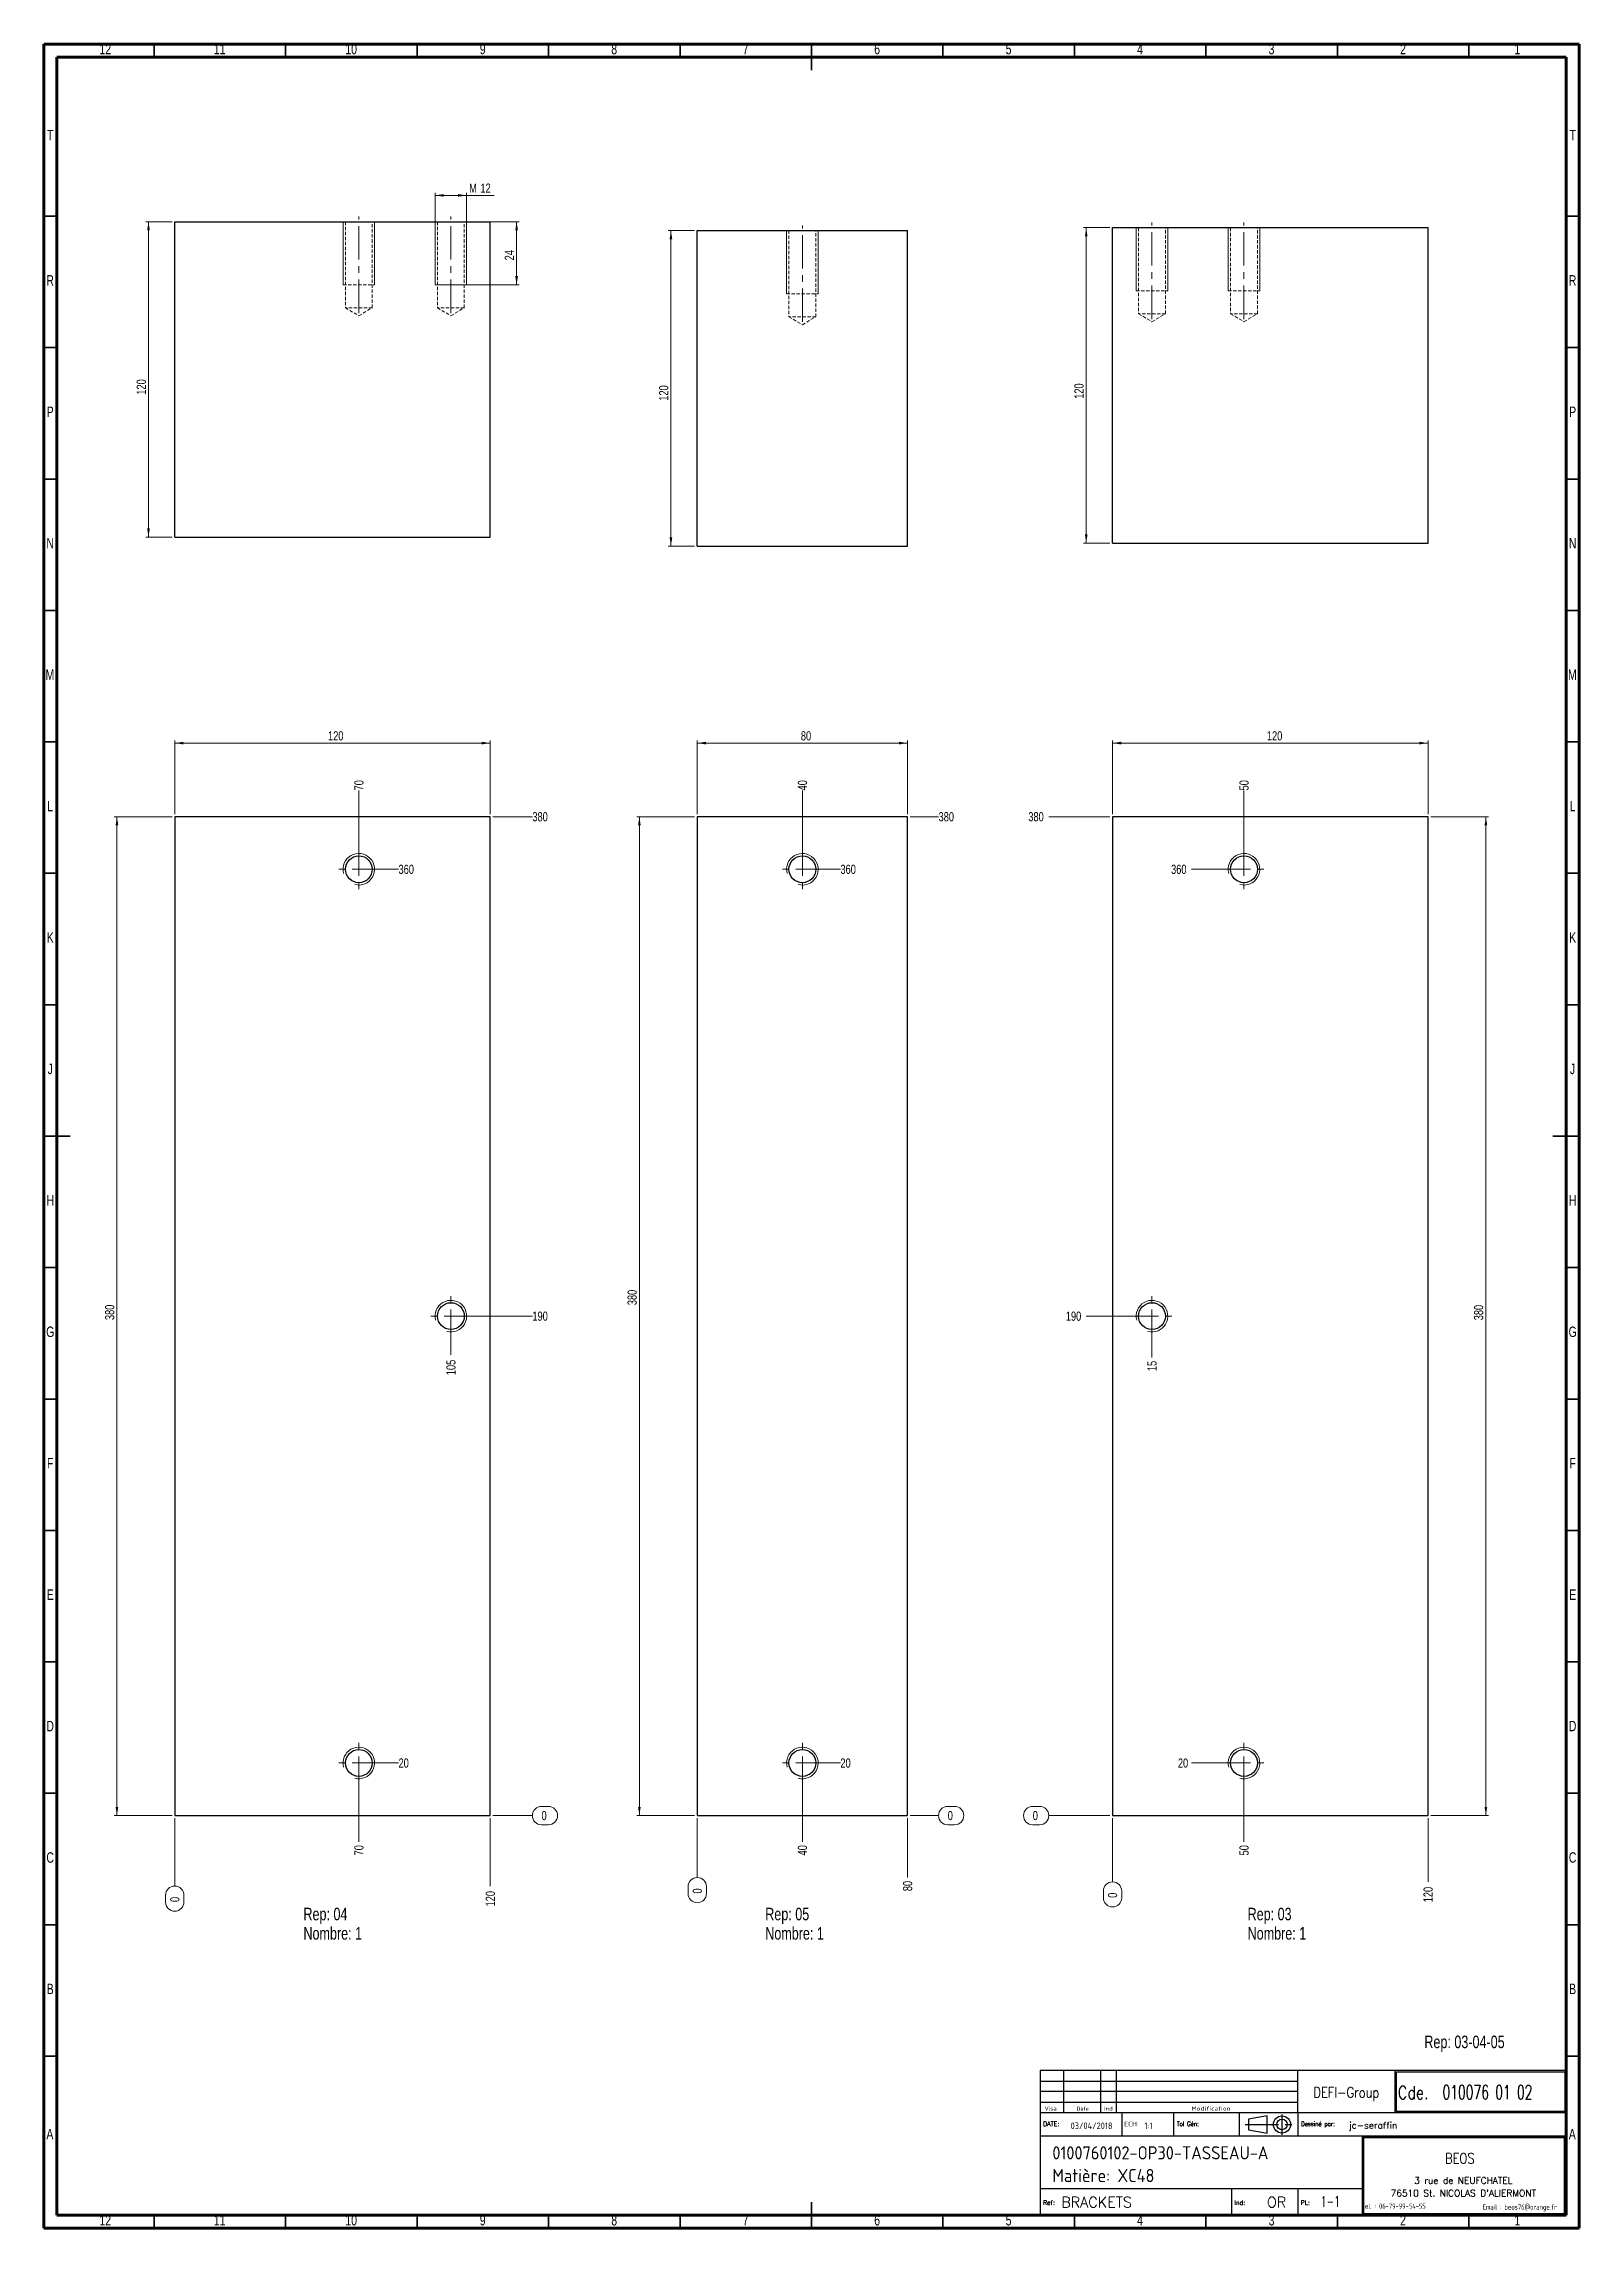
# Model space of a CAD drawing. Header units: millimetres. Extents: x 5 to 589, y 5 to 836.
import ezdxf

# ---------------------------------------------------------------- set-up
doc = ezdxf.new("R2010")
doc.units = ezdxf.units.MM
doc.linetypes.add('CENTERX2', pattern=[20.32, 12.7, -2.54, 2.54, -2.54])
doc.linetypes.add('HIDDEN', pattern=[1.905, 1.27, -0.635])
doc.layers.add('DIMENSIONS', color=176, linetype='Continuous')
doc.styles.add('SLDTEXTSTYLE0', font='TXT', dxfattribs={"width": 0.75})
doc.styles.add('SLDTEXTSTYLE1', font='ISOCP')
doc.styles.add('SLDTEXTSTYLE10', font='ISOCP', dxfattribs={"width": 1.147311})
doc.styles.add('SLDTEXTSTYLE11', font='ISOCP', dxfattribs={"width": 1.385904})
doc.styles.add('SLDTEXTSTYLE12', font='ISOCP', dxfattribs={"width": 1.246461})
doc.styles.add('SLDTEXTSTYLE13', font='ROMAND')
doc.styles.add('SLDTEXTSTYLE2', font='ROMANT', dxfattribs={"width": 0.8})
doc.styles.add('SLDTEXTSTYLE3', font='ISOCP', dxfattribs={"width": 0.8})
doc.styles.add('SLDTEXTSTYLE4', font='ROMANS', dxfattribs={"width": 0.8})
doc.styles.add('SLDTEXTSTYLE5', font='ROMANT')
doc.styles.add('SLDTEXTSTYLE6', font='ROMANS')
doc.styles.add('SLDTEXTSTYLE7', font='ROMANT', dxfattribs={"width": 0.65})
doc.styles.add('SLDTEXTSTYLE8', font='ISOCP', dxfattribs={"width": 1.446157})
doc.styles.add('SLDTEXTSTYLE9', font='ISOCP', dxfattribs={"width": 1.294402})
doc.dimstyles.new('SLDDIMSTYLE0', dxfattribs={"dimtxt": 3.5, "dimasz": 3.302, "dimexe": 0, "dimexo": 0.0625, "dimgap": 0.875, "dimtad": 0, "dimtih": 1, "dimtoh": 1, "dimdec": 0, "dimrnd": 1e-09, "dimdsep": 46, "dimtxsty": 'SLDTEXTSTYLE0', "dimblk1": 'NONE', "dimblk2": 'NONE', "dimsah": 1, "dimcen": 0.09, "dimadec": 0, "dimazin": 2, "dimtfac": 1, "dimtdec": 0, "dimtofl": 0, "dimtmove": 0, "dimatfit": 3, "dimldrblk": 'NONE', "dimfxl": 1, "dimfrac": 2, "dimtolj": 1, "dimtzin": 12, "dimarcsym": 0})
doc.dimstyles.new('SLDDIMSTYLE1', dxfattribs={"dimtxt": 3.5, "dimasz": 3.302, "dimexe": 0, "dimexo": 0.0625, "dimgap": 0.875, "dimtad": 0, "dimtih": 1, "dimtoh": 1, "dimrnd": 1e-09, "dimzin": 12, "dimdsep": 46, "dimtxsty": 'SLDTEXTSTYLE0', "dimblk1": 'NONE', "dimblk2": 'NONE', "dimsah": 1, "dimcen": 0.09, "dimadec": 0, "dimazin": 3, "dimtfac": 1, "dimtofl": 0, "dimtmove": 0, "dimatfit": 3, "dimldrblk": 'NONE', "dimfxl": 1, "dimfrac": 2, "dimtolj": 1, "dimtzin": 12, "dimarcsym": 0})
doc.dimstyles.new('SLDDIMSTYLE2', dxfattribs={"dimtxt": 3.5, "dimasz": 3.302, "dimexe": 0, "dimexo": 0.0625, "dimgap": 0.875, "dimtad": 1, "dimrnd": 1e-09, "dimzin": 12, "dimdsep": 46, "dimtxsty": 'SLDTEXTSTYLE0', "dimsah": 1, "dimcen": 0.09, "dimadec": 0, "dimazin": 3, "dimtfac": 1, "dimtofl": 0, "dimtmove": 0, "dimatfit": 3, "dimfxl": 1, "dimfrac": 2, "dimtolj": 1, "dimtzin": 12, "dimarcsym": 0})

# ---------------------------------------------------------------- blocks, each defined once
blk = doc.blocks.new('SW_NOTE_0')
at = {"color": 0, "linetype": 'Continuous', "lineweight": 0, "char_height": 4.763, "attachment_point": 1, "style": 'SLDTEXTSTYLE0'}
for s, insert in [('Rep: 03', (0, 6.14)), ('Nombre: 1', (0, -1.21))]:
    blk.add_mtext(s, dxfattribs=dict(at, insert=insert))
blk = doc.blocks.new('SW_NOTE_1')
at = {"color": 0, "linetype": 'Continuous', "lineweight": 0, "char_height": 4.763, "attachment_point": 1, "style": 'SLDTEXTSTYLE0'}
for s, insert in [('Rep: 04', (0, 6.14)), ('Nombre: 1', (0, -1.21))]:
    blk.add_mtext(s, dxfattribs=dict(at, insert=insert))
blk = doc.blocks.new('SW_NOTE_2')
at = {"color": 0, "linetype": 'Continuous', "lineweight": 0, "char_height": 4.763, "attachment_point": 1, "style": 'SLDTEXTSTYLE0'}
for s, insert in [('Rep: 05', (0, 6.14)), ('Nombre: 1', (0, -1.21))]:
    blk.add_mtext(s, dxfattribs=dict(at, insert=insert))
blk = doc.blocks.new('_D')
at = {"color": 7, "linetype": 'Continuous', "lineweight": 18}
for p, q in [((381.15, 165.52), (383.74, 165.52)), ((383.74, 158.54), (381.15, 158.54)), ((410.48, 162.03), (387.23, 162.03))]:
    blk.add_line(p, q, dxfattribs=at)
for centre, start, end in [((381.15, 162.03), 90, 270), ((383.74, 162.03), 270, 90)]:
    blk.add_arc(centre, 3.49, start, end, dxfattribs=at)
at = {"color": 7, "linetype": 'Continuous', "lineweight": 18, "insert": (381.15, 163.77), "char_height": 3.5, "attachment_point": 1, "style": 'SLDTEXTSTYLE0'}
blk.add_mtext('0', dxfattribs=at)
blk = doc.blocks.new('_None')
blk = doc.blocks.new('_D_1')
at = {"color": 7, "linetype": 'Continuous', "lineweight": 18}
blk.add_line((460.48, 182.03), (441.52, 182.03), dxfattribs=at)
at = {"color": 7, "linetype": 'Continuous', "lineweight": 18, "insert": (436.35, 183.77), "char_height": 3.5, "attachment_point": 1, "style": 'SLDTEXTSTYLE0'}
blk.add_mtext('20', dxfattribs=at)
blk = doc.blocks.new('_D_2')
at = {"color": 7, "linetype": 'Continuous', "lineweight": 18}
blk.add_line((425.48, 352.03), (401.48, 352.03), dxfattribs=at)
at = {"color": 7, "linetype": 'Continuous', "lineweight": 18, "insert": (393.73, 353.77), "char_height": 3.5, "attachment_point": 1, "style": 'SLDTEXTSTYLE0'}
blk.add_mtext('190', dxfattribs=at)
blk = doc.blocks.new('_D_3')
at = {"color": 7, "linetype": 'Continuous', "lineweight": 18}
blk.add_line((460.48, 522.03), (441.52, 522.03), dxfattribs=at)
at = {"color": 7, "linetype": 'Continuous', "lineweight": 18, "insert": (433.76, 523.77), "char_height": 3.5, "attachment_point": 1, "style": 'SLDTEXTSTYLE0'}
blk.add_mtext('360', dxfattribs=at)
blk = doc.blocks.new('_D_4')
at = {"color": 7, "linetype": 'Continuous', "lineweight": 18}
blk.add_line((410.48, 542.03), (387.23, 542.03), dxfattribs=at)
at = {"color": 7, "linetype": 'Continuous', "lineweight": 18, "insert": (379.47, 543.77), "char_height": 3.5, "attachment_point": 1, "style": 'SLDTEXTSTYLE0'}
blk.add_mtext('380', dxfattribs=at)
blk = doc.blocks.new('_D_5')
at = {"color": 7, "linetype": 'Continuous', "lineweight": 18}
for p, q in [((411.48, 161.03), (411.48, 136.8)), ((408, 130.73), (408, 133.31)), ((414.97, 133.31), (414.97, 130.73))]:
    blk.add_line(p, q, dxfattribs=at)
for centre, start, end in [((411.48, 133.31), 0, 180), ((411.48, 130.73), 180, 0)]:
    blk.add_arc(centre, 3.49, start, end, dxfattribs=at)
at = {"color": 7, "linetype": 'Continuous', "lineweight": 18, "insert": (409.75, 130.73), "char_height": 3.5, "attachment_point": 1, "rotation": 90, "style": 'SLDTEXTSTYLE0'}
blk.add_mtext('0', dxfattribs=at)
blk = doc.blocks.new('_D_6')
at = {"color": 7, "linetype": 'Continuous', "lineweight": 18}
blk.add_line((426.48, 351.03), (426.48, 336.29), dxfattribs=at)
at = {"color": 7, "linetype": 'Continuous', "lineweight": 18, "insert": (424.75, 331.11), "char_height": 3.5, "attachment_point": 1, "rotation": 90, "style": 'SLDTEXTSTYLE0'}
blk.add_mtext('15', dxfattribs=at)
blk = doc.blocks.new('_D_7')
at = {"color": 7, "linetype": 'Continuous', "lineweight": 18}
blk.add_line((461.48, 181.03), (461.48, 152.03), dxfattribs=at)
at = {"color": 7, "linetype": 'Continuous', "lineweight": 18, "insert": (459.75, 146.86), "char_height": 3.5, "attachment_point": 1, "rotation": 90, "style": 'SLDTEXTSTYLE0'}
blk.add_mtext('50', dxfattribs=at)
blk = doc.blocks.new('_D_8')
at = {"color": 7, "linetype": 'Continuous', "lineweight": 18}
blk.add_line((461.48, 523.03), (461.48, 552.03), dxfattribs=at)
at = {"color": 7, "linetype": 'Continuous', "lineweight": 18, "insert": (459.75, 552.03), "char_height": 3.5, "attachment_point": 1, "rotation": 90, "style": 'SLDTEXTSTYLE0'}
blk.add_mtext('50', dxfattribs=at)
blk = doc.blocks.new('_D_9')
at = {"color": 7, "linetype": 'Continuous', "lineweight": 18}
blk.add_line((531.48, 161.03), (531.48, 136.8), dxfattribs=at)
at = {"color": 7, "linetype": 'Continuous', "lineweight": 18, "insert": (529.75, 129.04), "char_height": 3.5, "attachment_point": 1, "rotation": 90, "style": 'SLDTEXTSTYLE0'}
blk.add_mtext('120', dxfattribs=at)
blk = doc.blocks.new('_D_10')
at = {"color": 7, "linetype": 'Continuous', "lineweight": 18}
for p, q in [((411.48, 543.03), (411.48, 571.03)), ((531.48, 570.03), (411.48, 570.03)), ((531.48, 543.03), (531.48, 571.03))]:
    blk.add_line(p, q, dxfattribs=at)
for points in [[(411.48, 570.03), (414.79, 569.53), (414.79, 570.54)], [(531.48, 570.03), (528.18, 570.54), (528.18, 569.53)]]:
    blk.add_solid(points, dxfattribs=at)
at = {"color": 7, "linetype": 'Continuous', "lineweight": 18, "insert": (470.21, 574.55), "char_height": 3.5, "attachment_point": 1, "style": 'SLDTEXTSTYLE0'}
blk.add_mtext('120', dxfattribs=at)
blk = doc.blocks.new('_D_11')
at = {"color": 7, "linetype": 'Continuous', "lineweight": 18}
for p, q in [((532.48, 542.03), (554.48, 542.03)), ((553.48, 542.03), (553.48, 162.03)), ((532.48, 162.03), (554.48, 162.03))]:
    blk.add_line(p, q, dxfattribs=at)
for points in [[(553.48, 542.03), (552.98, 538.73), (553.99, 538.73)], [(553.48, 162.03), (553.99, 165.34), (552.98, 165.34)]]:
    blk.add_solid(points, dxfattribs=at)
at = {"color": 7, "linetype": 'Continuous', "lineweight": 18, "insert": (548.97, 350.45), "char_height": 3.5, "attachment_point": 1, "rotation": 90, "style": 'SLDTEXTSTYLE0'}
blk.add_mtext('380', dxfattribs=at)
blk = doc.blocks.new('SW_CENTERMARKSYMBOL_0')
at = {"color": 0, "linetype": 'Continuous', "lineweight": 0}
for p, q in [((-5, 0), (-7.6, 0)), ((0, 0), (-2.5, 0)), ((0, 5), (0, 7.6)), ((0, 0), (0, 2.5)), ((0, 0), (0, -2.5)), ((0, 0), (2.5, 0)), ((5, 0), (7.6, 0)), ((0, -5), (0, -7.6))]:
    blk.add_line(p, q, dxfattribs=at)
blk = doc.blocks.new('SW_CENTERMARKSYMBOL_1')
at = {"color": 0, "linetype": 'Continuous', "lineweight": 0}
for p, q in [((-5, 0), (-7.6, 0)), ((0, 0), (-2.5, 0)), ((0, 5), (0, 7.6)), ((0, 0), (0, 2.5)), ((0, 0), (0, -2.5)), ((0, 0), (2.5, 0)), ((5, 0), (7.6, 0)), ((0, -5), (0, -7.6))]:
    blk.add_line(p, q, dxfattribs=at)
blk = doc.blocks.new('SW_CENTERMARKSYMBOL_2')
at = {"color": 0, "linetype": 'Continuous', "lineweight": 0}
for p, q in [((-5, 0), (-7.6, 0)), ((0, 0), (-2.5, 0)), ((0, 5), (0, 7.6)), ((0, 0), (0, 2.5)), ((0, 0), (0, -2.5)), ((0, 0), (2.5, 0)), ((5, 0), (7.6, 0)), ((0, -5), (0, -7.6))]:
    blk.add_line(p, q, dxfattribs=at)
blk = doc.blocks.new('_D_12')
at = {"color": 7, "linetype": 'Continuous', "lineweight": 18}
for p, q in [((175.85, 162.03), (190.85, 162.03)), ((194.34, 165.52), (196.92, 165.52)), ((196.92, 158.54), (194.34, 158.54))]:
    blk.add_line(p, q, dxfattribs=at)
for centre, start, end in [((194.34, 162.03), 90, 270), ((196.92, 162.03), 270, 90)]:
    blk.add_arc(centre, 3.49, start, end, dxfattribs=at)
at = {"color": 7, "linetype": 'Continuous', "lineweight": 18, "insert": (194.34, 163.77), "char_height": 3.5, "attachment_point": 1, "style": 'SLDTEXTSTYLE0'}
blk.add_mtext('0', dxfattribs=at)
blk = doc.blocks.new('_D_13')
at = {"color": 7, "linetype": 'Continuous', "lineweight": 18}
blk.add_line((125.85, 182.03), (139.95, 182.03), dxfattribs=at)
at = {"color": 7, "linetype": 'Continuous', "lineweight": 18, "insert": (139.95, 183.77), "char_height": 3.5, "attachment_point": 1, "style": 'SLDTEXTSTYLE0'}
blk.add_mtext('20', dxfattribs=at)
blk = doc.blocks.new('_D_14')
at = {"color": 7, "linetype": 'Continuous', "lineweight": 18}
blk.add_line((160.85, 352.03), (190.85, 352.03), dxfattribs=at)
at = {"color": 7, "linetype": 'Continuous', "lineweight": 18, "insert": (190.85, 353.77), "char_height": 3.5, "attachment_point": 1, "style": 'SLDTEXTSTYLE0'}
blk.add_mtext('190', dxfattribs=at)
blk = doc.blocks.new('_D_15')
at = {"color": 7, "linetype": 'Continuous', "lineweight": 18}
blk.add_line((125.85, 522.03), (139.95, 522.03), dxfattribs=at)
at = {"color": 7, "linetype": 'Continuous', "lineweight": 18, "insert": (139.95, 523.77), "char_height": 3.5, "attachment_point": 1, "style": 'SLDTEXTSTYLE0'}
blk.add_mtext('360', dxfattribs=at)
blk = doc.blocks.new('_D_16')
at = {"color": 7, "linetype": 'Continuous', "lineweight": 18}
blk.add_line((175.85, 542.03), (190.85, 542.03), dxfattribs=at)
at = {"color": 7, "linetype": 'Continuous', "lineweight": 18, "insert": (190.85, 543.77), "char_height": 3.5, "attachment_point": 1, "style": 'SLDTEXTSTYLE0'}
blk.add_mtext('380', dxfattribs=at)
blk = doc.blocks.new('_D_17')
at = {"color": 7, "linetype": 'Continuous', "lineweight": 18}
for p, q in [((54.85, 161.03), (54.85, 135.21)), ((51.36, 129.13), (51.36, 131.72)), ((58.34, 131.72), (58.34, 129.13))]:
    blk.add_line(p, q, dxfattribs=at)
for centre, start, end in [((54.85, 131.72), 0, 180), ((54.85, 129.13), 180, 0)]:
    blk.add_arc(centre, 3.49, start, end, dxfattribs=at)
at = {"color": 7, "linetype": 'Continuous', "lineweight": 18, "insert": (53.11, 129.13), "char_height": 3.5, "attachment_point": 1, "rotation": 90, "style": 'SLDTEXTSTYLE0'}
blk.add_mtext('0', dxfattribs=at)
blk = doc.blocks.new('_D_18')
at = {"color": 7, "linetype": 'Continuous', "lineweight": 18}
blk.add_line((124.85, 181.03), (124.85, 152.03), dxfattribs=at)
at = {"color": 7, "linetype": 'Continuous', "lineweight": 18, "insert": (123.11, 146.86), "char_height": 3.5, "attachment_point": 1, "rotation": 90, "style": 'SLDTEXTSTYLE0'}
blk.add_mtext('70', dxfattribs=at)
blk = doc.blocks.new('_D_19')
at = {"color": 7, "linetype": 'Continuous', "lineweight": 18}
blk.add_line((124.85, 523.03), (124.85, 552.03), dxfattribs=at)
at = {"color": 7, "linetype": 'Continuous', "lineweight": 18, "insert": (123.11, 552.03), "char_height": 3.5, "attachment_point": 1, "rotation": 90, "style": 'SLDTEXTSTYLE0'}
blk.add_mtext('70', dxfattribs=at)
blk = doc.blocks.new('_D_20')
at = {"color": 7, "linetype": 'Continuous', "lineweight": 18}
blk.add_line((159.85, 351.03), (159.85, 337.33), dxfattribs=at)
at = {"color": 7, "linetype": 'Continuous', "lineweight": 18, "insert": (158.11, 329.57), "char_height": 3.5, "attachment_point": 1, "rotation": 90, "style": 'SLDTEXTSTYLE0'}
blk.add_mtext('105', dxfattribs=at)
blk = doc.blocks.new('_D_21')
at = {"color": 7, "linetype": 'Continuous', "lineweight": 18}
blk.add_line((174.85, 161.03), (174.85, 135.21), dxfattribs=at)
at = {"color": 7, "linetype": 'Continuous', "lineweight": 18, "insert": (173.11, 127.45), "char_height": 3.5, "attachment_point": 1, "rotation": 90, "style": 'SLDTEXTSTYLE0'}
blk.add_mtext('120', dxfattribs=at)
blk = doc.blocks.new('_D_22')
at = {"color": 7, "linetype": 'Continuous', "lineweight": 18}
for p, q in [((54.85, 543.03), (54.85, 571.03)), ((174.85, 570.03), (54.85, 570.03)), ((174.85, 543.03), (174.85, 571.03))]:
    blk.add_line(p, q, dxfattribs=at)
for points in [[(54.85, 570.03), (58.15, 569.53), (58.15, 570.54)], [(174.85, 570.03), (171.55, 570.54), (171.55, 569.53)]]:
    blk.add_solid(points, dxfattribs=at)
at = {"color": 7, "linetype": 'Continuous', "lineweight": 18, "insert": (113.13, 574.55), "char_height": 3.5, "attachment_point": 1, "style": 'SLDTEXTSTYLE0'}
blk.add_mtext('120', dxfattribs=at)
blk = doc.blocks.new('_D_23')
at = {"color": 7, "linetype": 'Continuous', "lineweight": 18}
for p, q in [((53.85, 542.03), (31.85, 542.03)), ((32.85, 542.03), (32.85, 162.03)), ((53.85, 162.03), (31.85, 162.03))]:
    blk.add_line(p, q, dxfattribs=at)
for points in [[(32.85, 542.03), (32.34, 538.73), (33.36, 538.73)], [(32.85, 162.03), (33.36, 165.34), (32.34, 165.34)]]:
    blk.add_solid(points, dxfattribs=at)
at = {"color": 7, "linetype": 'Continuous', "lineweight": 18, "insert": (28.34, 350.53), "char_height": 3.5, "attachment_point": 1, "rotation": 90, "style": 'SLDTEXTSTYLE0'}
blk.add_mtext('380', dxfattribs=at)
blk = doc.blocks.new('SW_CENTERMARKSYMBOL_3')
at = {"color": 0, "linetype": 'Continuous', "lineweight": 0}
for p, q in [((-5, 0), (-7.6, 0)), ((0, 0), (-2.5, 0)), ((0, 5), (0, 7.6)), ((0, 0), (0, 2.5)), ((0, 0), (0, -2.5)), ((0, 0), (2.5, 0)), ((5, 0), (7.6, 0)), ((0, -5), (0, -7.6))]:
    blk.add_line(p, q, dxfattribs=at)
blk = doc.blocks.new('SW_CENTERMARKSYMBOL_4')
at = {"color": 0, "linetype": 'Continuous', "lineweight": 0}
for p, q in [((-5, 0), (-7.6, 0)), ((0, 0), (-2.5, 0)), ((0, 5), (0, 7.6)), ((0, 0), (0, 2.5)), ((0, 0), (0, -2.5)), ((0, 0), (2.5, 0)), ((5, 0), (7.6, 0)), ((0, -5), (0, -7.6))]:
    blk.add_line(p, q, dxfattribs=at)
blk = doc.blocks.new('SW_CENTERMARKSYMBOL_5')
at = {"color": 0, "linetype": 'Continuous', "lineweight": 0}
for p, q in [((-5, 0), (-7.6, 0)), ((0, 0), (-2.5, 0)), ((0, 5), (0, 7.6)), ((0, 0), (0, 2.5)), ((0, 0), (0, -2.5)), ((0, 0), (2.5, 0)), ((5, 0), (7.6, 0)), ((0, -5), (0, -7.6))]:
    blk.add_line(p, q, dxfattribs=at)
blk = doc.blocks.new('_D_24')
at = {"color": 7, "linetype": 'Continuous', "lineweight": 18}
for p, q in [((334.54, 162.03), (345.33, 162.03)), ((348.82, 165.52), (351.41, 165.52)), ((351.41, 158.54), (348.82, 158.54))]:
    blk.add_line(p, q, dxfattribs=at)
for centre, start, end in [((348.82, 162.03), 90, 270), ((351.41, 162.03), 270, 90)]:
    blk.add_arc(centre, 3.49, start, end, dxfattribs=at)
at = {"color": 7, "linetype": 'Continuous', "lineweight": 18, "insert": (348.82, 163.77), "char_height": 3.5, "attachment_point": 1, "style": 'SLDTEXTSTYLE0'}
blk.add_mtext('0', dxfattribs=at)
blk = doc.blocks.new('_D_25')
at = {"color": 7, "linetype": 'Continuous', "lineweight": 18}
blk.add_line((294.54, 182.03), (308.01, 182.03), dxfattribs=at)
at = {"color": 7, "linetype": 'Continuous', "lineweight": 18, "insert": (308.01, 183.77), "char_height": 3.5, "attachment_point": 1, "style": 'SLDTEXTSTYLE0'}
blk.add_mtext('20', dxfattribs=at)
blk = doc.blocks.new('_D_26')
at = {"color": 7, "linetype": 'Continuous', "lineweight": 18}
blk.add_line((294.54, 522.03), (308.01, 522.03), dxfattribs=at)
at = {"color": 7, "linetype": 'Continuous', "lineweight": 18, "insert": (308.01, 523.77), "char_height": 3.5, "attachment_point": 1, "style": 'SLDTEXTSTYLE0'}
blk.add_mtext('360', dxfattribs=at)
blk = doc.blocks.new('_D_27')
at = {"color": 7, "linetype": 'Continuous', "lineweight": 18}
blk.add_line((334.54, 542.03), (345.33, 542.03), dxfattribs=at)
at = {"color": 7, "linetype": 'Continuous', "lineweight": 18, "insert": (345.33, 543.77), "char_height": 3.5, "attachment_point": 1, "style": 'SLDTEXTSTYLE0'}
blk.add_mtext('380', dxfattribs=at)
blk = doc.blocks.new('_D_28')
at = {"color": 7, "linetype": 'Continuous', "lineweight": 18}
for p, q in [((253.54, 161.03), (253.54, 138.43)), ((250.05, 132.36), (250.05, 134.94)), ((257.03, 134.94), (257.03, 132.36))]:
    blk.add_line(p, q, dxfattribs=at)
for centre, start, end in [((253.54, 134.94), 0, 180), ((253.54, 132.36), 180, 0)]:
    blk.add_arc(centre, 3.49, start, end, dxfattribs=at)
at = {"color": 7, "linetype": 'Continuous', "lineweight": 18, "insert": (251.8, 132.36), "char_height": 3.5, "attachment_point": 1, "rotation": 90, "style": 'SLDTEXTSTYLE0'}
blk.add_mtext('0', dxfattribs=at)
blk = doc.blocks.new('_D_29')
at = {"color": 7, "linetype": 'Continuous', "lineweight": 18}
blk.add_line((293.54, 181.03), (293.54, 152.03), dxfattribs=at)
at = {"color": 7, "linetype": 'Continuous', "lineweight": 18, "insert": (291.8, 146.86), "char_height": 3.5, "attachment_point": 1, "rotation": 90, "style": 'SLDTEXTSTYLE0'}
blk.add_mtext('40', dxfattribs=at)
blk = doc.blocks.new('_D_30')
at = {"color": 7, "linetype": 'Continuous', "lineweight": 18}
blk.add_line((293.54, 523.03), (293.54, 552.03), dxfattribs=at)
at = {"color": 7, "linetype": 'Continuous', "lineweight": 18, "insert": (291.8, 552.03), "char_height": 3.5, "attachment_point": 1, "rotation": 90, "style": 'SLDTEXTSTYLE0'}
blk.add_mtext('40', dxfattribs=at)
blk = doc.blocks.new('_D_31')
at = {"color": 7, "linetype": 'Continuous', "lineweight": 18}
blk.add_line((333.54, 161.03), (333.54, 138.43), dxfattribs=at)
at = {"color": 7, "linetype": 'Continuous', "lineweight": 18, "insert": (331.8, 133.26), "char_height": 3.5, "attachment_point": 1, "rotation": 90, "style": 'SLDTEXTSTYLE0'}
blk.add_mtext('80', dxfattribs=at)
blk = doc.blocks.new('_D_32')
at = {"color": 7, "linetype": 'Continuous', "lineweight": 18}
for p, q in [((253.54, 543.03), (253.54, 571.03)), ((333.54, 570.03), (253.54, 570.03)), ((333.54, 543.03), (333.54, 571.03))]:
    blk.add_line(p, q, dxfattribs=at)
for points in [[(253.54, 570.03), (256.84, 569.53), (256.84, 570.54)], [(333.54, 570.03), (330.24, 570.54), (330.24, 569.53)]]:
    blk.add_solid(points, dxfattribs=at)
at = {"color": 7, "linetype": 'Continuous', "lineweight": 18, "insert": (292.96, 574.55), "char_height": 3.5, "attachment_point": 1, "style": 'SLDTEXTSTYLE0'}
blk.add_mtext('80', dxfattribs=at)
blk = doc.blocks.new('_D_33')
at = {"color": 7, "linetype": 'Continuous', "lineweight": 18}
for p, q in [((252.54, 542.03), (230.54, 542.03)), ((231.54, 542.03), (231.54, 162.03)), ((252.54, 162.03), (230.54, 162.03))]:
    blk.add_line(p, q, dxfattribs=at)
for points in [[(231.54, 542.03), (231.03, 538.73), (232.05, 538.73)], [(231.54, 162.03), (232.05, 165.34), (231.03, 165.34)]]:
    blk.add_solid(points, dxfattribs=at)
at = {"color": 7, "linetype": 'Continuous', "lineweight": 18, "insert": (227.03, 356.2), "char_height": 3.5, "attachment_point": 1, "rotation": 90, "style": 'SLDTEXTSTYLE0'}
blk.add_mtext('380', dxfattribs=at)
blk = doc.blocks.new('SW_CENTERMARKSYMBOL_6')
at = {"color": 0, "linetype": 'Continuous', "lineweight": 0}
for p, q in [((-5, 0), (-7.6, 0)), ((0, 0), (-2.5, 0)), ((0, 5), (0, 7.6)), ((0, 0), (0, 2.5)), ((0, 0), (0, -2.5)), ((0, 0), (2.5, 0)), ((5, 0), (7.6, 0)), ((0, -5), (0, -7.6))]:
    blk.add_line(p, q, dxfattribs=at)
blk = doc.blocks.new('SW_CENTERMARKSYMBOL_7')
at = {"color": 0, "linetype": 'Continuous', "lineweight": 0}
for p, q in [((-5, 0), (-7.6, 0)), ((0, 0), (-2.5, 0)), ((0, 5), (0, 7.6)), ((0, 0), (0, 2.5)), ((0, 0), (0, -2.5)), ((0, 0), (2.5, 0)), ((5, 0), (7.6, 0)), ((0, -5), (0, -7.6))]:
    blk.add_line(p, q, dxfattribs=at)
blk = doc.blocks.new('_D_34')
at = {"color": 7, "linetype": 'Continuous', "lineweight": 18}
for p, q in [((153.85, 745.41), (153.85, 779.41)), ((153.85, 778.41), (165.85, 778.41)), ((165.85, 745.41), (165.85, 779.41)), ((165.85, 778.41), (176.26, 778.41))]:
    blk.add_line(p, q, dxfattribs=at)
for points in [[(153.85, 778.41), (157.15, 777.9), (157.15, 778.91)], [(165.85, 778.41), (162.55, 778.91), (162.55, 777.9)]]:
    blk.add_solid(points, dxfattribs=at)
at = {"color": 7, "linetype": 'Continuous', "lineweight": 18, "char_height": 3.5, "attachment_point": 1, "style": 'SLDTEXTSTYLE0'}
for s, insert in [('M', (166.8, 782.92)), ('12', (171.09, 782.92))]:
    blk.add_mtext(s, dxfattribs=dict(at, insert=insert))
blk = doc.blocks.new('_D_35')
at = {"color": 7, "linetype": 'Continuous', "lineweight": 18}
for p, q in [((154.85, 768.41), (185.85, 768.41)), ((184.85, 768.41), (184.85, 744.41)), ((154.85, 744.41), (185.85, 744.41))]:
    blk.add_line(p, q, dxfattribs=at)
for points in [[(184.85, 768.41), (184.34, 765.1), (185.36, 765.1)], [(184.85, 744.41), (185.36, 747.71), (184.34, 747.71)]]:
    blk.add_solid(points, dxfattribs=at)
at = {"color": 7, "linetype": 'Continuous', "lineweight": 18, "insert": (180.34, 753.69), "char_height": 3.5, "attachment_point": 1, "rotation": 90, "style": 'SLDTEXTSTYLE0'}
blk.add_mtext('24', dxfattribs=at)
blk = doc.blocks.new('_D_36')
at = {"color": 7, "linetype": 'Continuous', "lineweight": 18}
for p, q in [((53.85, 768.41), (43.85, 768.41)), ((44.85, 648.41), (44.85, 768.41)), ((53.85, 648.41), (43.85, 648.41))]:
    blk.add_line(p, q, dxfattribs=at)
for points in [[(44.85, 768.41), (44.34, 765.1), (45.36, 765.1)], [(44.85, 648.41), (45.36, 651.71), (44.34, 651.71)]]:
    blk.add_solid(points, dxfattribs=at)
at = {"color": 7, "linetype": 'Continuous', "lineweight": 18, "insert": (40.34, 702.6), "char_height": 3.5, "attachment_point": 1, "rotation": 90, "style": 'SLDTEXTSTYLE0'}
blk.add_mtext('120', dxfattribs=at)
blk = doc.blocks.new('_D_37')
at = {"color": 7, "linetype": 'Continuous', "lineweight": 18}
for p, q in [((252.54, 764.99), (242.54, 764.99)), ((243.54, 644.99), (243.54, 764.99)), ((252.54, 644.99), (242.54, 644.99))]:
    blk.add_line(p, q, dxfattribs=at)
for points in [[(243.54, 764.99), (243.03, 761.69), (244.05, 761.69)], [(243.54, 644.99), (244.05, 648.29), (243.03, 648.29)]]:
    blk.add_solid(points, dxfattribs=at)
at = {"color": 7, "linetype": 'Continuous', "lineweight": 18, "insert": (239.03, 700.3), "char_height": 3.5, "attachment_point": 1, "rotation": 90, "style": 'SLDTEXTSTYLE0'}
blk.add_mtext('120', dxfattribs=at)
blk = doc.blocks.new('_D_38')
at = {"color": 7, "linetype": 'Continuous', "lineweight": 18}
for p, q in [((410.48, 766.13), (400.48, 766.13)), ((401.48, 646.13), (401.48, 766.13)), ((410.48, 646.13), (400.48, 646.13))]:
    blk.add_line(p, q, dxfattribs=at)
for points in [[(401.48, 766.13), (400.98, 762.83), (401.99, 762.83)], [(401.48, 646.13), (401.99, 649.43), (400.98, 649.43)]]:
    blk.add_solid(points, dxfattribs=at)
at = {"color": 7, "linetype": 'Continuous', "lineweight": 18, "insert": (396.97, 701.02), "char_height": 3.5, "attachment_point": 1, "rotation": 90, "style": 'SLDTEXTSTYLE0'}
blk.add_mtext('120', dxfattribs=at)

msp = doc.modelspace()

# ---------------------------------------------------------------- linework, layer by layer
at = {"color": 7, "linetype": 'Continuous', "lineweight": 70}
for p, q in [((5, 5), (5, 836)), ((5, 836), (589, 836)), ((589, 836), (589, 5)), ((10, 10), (10, 831)), ((10, 831), (584, 831)), ((584, 831), (584, 10)), ((584, 10), (10, 10)), ((589, 5), (5, 5))]:
    msp.add_line(p, q, dxfattribs=at)
at = {"color": 7, "linetype": 'Continuous', "lineweight": 35}
for p, q in [((47, 831), (47, 836)), ((97, 831), (97, 836)), ((147, 831), (147, 836)), ((197, 831), (197, 836)), ((247, 831), (247, 836)), ((297, 836.001), (297, 825.999)), ((297, 831), (297, 836)), ((347, 831), (347, 836)), ((397, 831), (397, 836)), ((447, 831), (447, 836)), ((497, 831), (497, 836)), ((547, 831), (547, 836)), ((10, 770.5), (5, 770.5)), ((584, 770.5), (589, 770.5)), ((10, 720.5), (5, 720.5)), ((584, 720.5), (589, 720.5)), ((10, 670.5), (5, 670.5)), ((584, 670.5), (589, 670.5)), ((10, 620.5), (5, 620.5)), ((584, 620.5), (589, 620.5)), ((10, 570.5), (5, 570.5)), ((584, 570.5), (589, 570.5)), ((10, 520.5), (5, 520.5)), ((584, 520.5), (589, 520.5)), ((10, 470.5), (5, 470.5)), ((584, 470.5), (589, 470.5)), ((4.999, 420.5), (15.001, 420.5)), ((10, 420.5), (5, 420.5)), ((589.001, 420.5), (578.999, 420.5)), ((584, 420.5), (589, 420.5)), ((10, 370.5), (5, 370.5)), ((584, 370.5), (589, 370.5)), ((10, 320.5), (5, 320.5)), ((584, 320.5), (589, 320.5)), ((10, 270.5), (5, 270.5)), ((584, 270.5), (589, 270.5)), ((10, 220.5), (5, 220.5)), ((584, 220.5), (589, 220.5)), ((10, 170.5), (5, 170.5)), ((584, 170.5), (589, 170.5)), ((10, 120.5), (5, 120.5)), ((584, 120.5), (589, 120.5)), ((10, 70.5), (5, 70.5)), ((584, 70.5), (589, 70.5)), ((47, 10), (47, 5)), ((97, 10), (97, 5)), ((147, 10), (147, 5)), ((197, 10), (197, 5)), ((247, 10), (247, 5)), ((297, 4.999), (297, 15.001)), ((297, 10), (297, 5)), ((347, 10), (347, 5)), ((397, 10), (397, 5)), ((447, 10), (447, 5)), ((497, 10), (497, 5)), ((547, 10), (547, 5))]:
    msp.add_line(p, q, dxfattribs=at)
at = {"color": 7, "linetype": 'Continuous', "lineweight": 25}
for p, q in [((54.848, 648.405), (54.848, 768.405)), ((54.848, 768.405), (174.848, 768.405)), ((174.848, 648.405), (174.848, 768.405)), ((253.538, 764.991), (333.538, 764.991)), ((253.538, 644.991), (253.538, 764.991)), ((333.538, 644.991), (333.538, 764.991)), ((411.484, 766.129), (531.484, 766.129)), ((411.484, 646.129), (411.484, 766.129)), ((531.484, 646.129), (531.484, 766.129)), ((54.848, 648.405), (174.848, 648.405)), ((253.538, 644.991), (333.538, 644.991)), ((411.484, 646.129), (531.484, 646.129)), ((54.848, 542.033), (54.848, 162.033)), ((174.848, 542.033), (54.848, 542.033)), ((174.848, 162.033), (174.848, 542.033)), ((333.538, 542.033), (253.538, 542.033)), ((253.538, 542.033), (253.538, 162.033)), ((333.538, 162.033), (333.538, 542.033)), ((531.484, 542.033), (411.484, 542.033)), ((411.484, 542.033), (411.484, 162.033)), ((531.484, 162.033), (531.484, 542.033)), ((54.848, 162.033), (174.848, 162.033)), ((253.538, 162.033), (333.538, 162.033)), ((411.484, 162.033), (531.484, 162.033))]:
    msp.add_line(p, q, dxfattribs=at)
at = {"color": 7, "linetype": 'Continuous', "lineweight": 18}
for p, q in [((118.848, 768.405), (118.848, 744.405)), ((118.848, 768.405), (118.848, 744.405)), ((130.848, 768.405), (130.848, 744.405)), ((130.848, 768.405), (130.848, 744.405)), ((153.848, 768.405), (153.848, 744.405)), ((165.848, 768.405), (165.848, 744.405)), ((287.538, 764.991), (287.538, 740.991)), ((287.538, 764.991), (287.538, 740.991)), ((299.538, 764.991), (299.538, 740.991)), ((299.538, 764.991), (299.538, 740.991)), ((420.484, 766.129), (420.484, 742.129)), ((432.484, 766.129), (432.484, 742.129)), ((455.484, 766.129), (455.484, 742.129)), ((455.484, 766.129), (455.484, 742.129)), ((467.484, 766.129), (467.484, 742.129)), ((467.484, 766.129), (467.484, 742.129))]:
    msp.add_line(p, q, dxfattribs=at)
at = {"color": 7, "linetype": 'HIDDEN', "lineweight": 18}
for p, q in [((119.748, 768.405), (119.748, 735.655)), ((129.948, 735.655), (129.948, 768.405)), ((154.748, 768.405), (154.748, 735.655)), ((164.948, 735.655), (164.948, 768.405)), ((288.438, 764.991), (288.438, 732.241)), ((298.638, 732.241), (298.638, 764.991)), ((421.384, 766.129), (421.384, 733.379)), ((431.584, 733.379), (431.584, 766.129)), ((456.384, 766.129), (456.384, 733.379)), ((466.584, 733.379), (466.584, 766.129)), ((118.848, 744.405), (130.848, 744.405)), ((118.848, 744.405), (130.848, 744.405)), ((153.848, 744.405), (165.848, 744.405)), ((287.538, 740.991), (299.538, 740.991)), ((287.538, 740.991), (299.538, 740.991)), ((420.484, 742.129), (432.484, 742.129)), ((455.484, 742.129), (467.484, 742.129)), ((455.484, 742.129), (467.484, 742.129)), ((129.948, 735.655), (119.748, 735.655)), ((119.748, 735.655), (124.848, 732.591)), ((124.848, 732.591), (129.948, 735.655)), ((164.948, 735.655), (154.748, 735.655)), ((154.748, 735.655), (159.848, 732.591)), ((159.848, 732.591), (164.948, 735.655)), ((298.638, 732.241), (288.438, 732.241)), ((288.438, 732.241), (293.538, 729.176)), ((293.538, 729.176), (298.638, 732.241)), ((431.584, 733.379), (421.384, 733.379)), ((421.384, 733.379), (426.484, 730.314)), ((426.484, 730.314), (431.584, 733.379)), ((466.584, 733.379), (456.384, 733.379)), ((456.384, 733.379), (461.484, 730.314)), ((461.484, 730.314), (466.584, 733.379))]:
    msp.add_line(p, q, dxfattribs=at)
at = {"color": 7, "linetype": 'CENTERX2', "lineweight": 18}
for p, q in [((124.848, 733.655), (124.848, 770.405)), ((159.848, 733.655), (159.848, 770.405)), ((293.538, 730.241), (293.538, 766.991)), ((426.484, 731.379), (426.484, 768.129)), ((461.484, 731.379), (461.484, 768.129))]:
    msp.add_line(p, q, dxfattribs=at)
at = {"color": 7, "linetype": 'Continuous', "lineweight": 25}
for centre in [(124.848, 522.033), (293.538, 522.033), (461.484, 522.033), (159.848, 352.033), (426.484, 352.033), (124.848, 182.033), (293.538, 182.033), (461.484, 182.033)]:
    msp.add_circle(centre, 5.1, dxfattribs=at)
at = {"color": 7, "linetype": 'Continuous', "lineweight": 18}
for centre in [(124.848, 522.033), (293.538, 522.033), (461.484, 522.033), (159.848, 352.033), (426.484, 352.033), (124.848, 182.033), (293.538, 182.033), (461.484, 182.033)]:
    msp.add_arc(centre, 6, 255, 195, dxfattribs=at)
at = {"layer": 'DIMENSIONS', "color": 3}
for p, q in [((482, 65), (384, 65)), ((384, 61), (482, 61)), ((393, 49), (393, 65)), ((407, 49), (407, 65)), ((413, 49), (413, 65)), ((482, 57), (384, 57)), ((384, 53), (482, 53))]:
    msp.add_line(p, q, dxfattribs=at)
at = {"layer": 'DIMENSIONS', "color": 6}
for p, q in [((384, 65), (384, 10)), ((584, 10), (584, 65)), ((584, 40), (506.384, 40)), ((506.384, 40), (506.384, 10)), ((583.8, 39.8), (506.584, 39.8)), ((506.584, 39.8), (506.584, 10.2)), ((583.6, 39.6), (506.784, 39.6)), ((506.784, 39.6), (506.784, 10.4)), ((583.4, 39.4), (506.984, 39.4)), ((506.984, 39.4), (506.984, 10.6)), ((583.4, 10.6), (583.4, 39.4)), ((583.6, 10.4), (583.6, 39.6)), ((583.8, 10.2), (583.8, 39.8)), ((384, 10), (584, 10)), ((506.584, 10.2), (583.8, 10.2)), ((506.784, 10.4), (583.6, 10.4)), ((506.984, 10.6), (583.4, 10.6))]:
    msp.add_line(p, q, dxfattribs=at)
at = {"layer": 'DIMENSIONS', "color": 1}
for p, q in [((584, 65), (482, 65)), ((482, 49), (482, 65)), ((519, 49), (519, 65)), ((519.5, 49.5), (519.5, 64.5)), ((519.5, 64.5), (583.5, 64.5)), ((583.5, 64.5), (583.5, 49.5)), ((384, 49), (584, 49)), ((415, 49), (415, 40)), ((434.731, 49), (434.731, 40)), ((459.62, 49), (459.62, 40)), ((482, 49), (482, 40)), ((583.5, 49.5), (519.5, 49.5)), ((506.384, 40), (384, 40)), ((506.384, 20), (384, 20)), ((456.792, 20), (456.792, 10)), ((482, 20), (482, 10))]:
    msp.add_line(p, q, dxfattribs=at)
at = {"layer": 'DIMENSIONS'}
for p, q in [((519.5, 49.5), (519.5, 64.5)), ((519.5, 64.5), (583.5, 64.5)), ((583.5, 64.5), (583.5, 49.5)), ((583.5, 49.5), (519.5, 49.5))]:
    msp.add_line(p, q, dxfattribs=at)
at = {"layer": 'DIMENSIONS', "color": 3, "linetype": 'CENTERX2'}
for p, q in [((461.946, 44.5), (480.201, 44.5)), ((475.934, 48.348), (475.934, 40.513))]:
    msp.add_line(p, q, dxfattribs=at)
at = {"layer": 'DIMENSIONS', "color": 7}
for p, q in [((470.244, 47.75), (463.244, 46.5)), ((463.244, 46.5), (463.244, 42.5)), ((463.244, 42.5), (470.244, 41.25)), ((470.244, 41.25), (470.244, 47.75))]:
    msp.add_line(p, q, dxfattribs=at)
for radius in [3.25, 2]:
    msp.add_circle((475.934, 44.5), radius, dxfattribs=at)

# ---------------------------------------------------------------- block references
at = {"color": 7, "linetype": 'Continuous', "lineweight": 0}
for name, p in [('SW_CENTERMARKSYMBOL_5', (124.848, 522.033)), ('SW_CENTERMARKSYMBOL_7', (293.538, 522.033)), ('SW_CENTERMARKSYMBOL_2', (461.484, 522.033)), ('SW_CENTERMARKSYMBOL_4', (159.848, 352.033)), ('SW_CENTERMARKSYMBOL_1', (426.484, 352.033)), ('SW_CENTERMARKSYMBOL_3', (124.848, 182.033)), ('SW_CENTERMARKSYMBOL_6', (293.538, 182.033)), ('SW_CENTERMARKSYMBOL_0', (461.484, 182.033)), ('SW_NOTE_1', (103.786, 120.801)), ('SW_NOTE_2', (279.407, 120.801)), ('SW_NOTE_0', (462.859, 120.801))]:
    msp.add_blockref(name, p, dxfattribs=at)

# ---------------------------------------------------------------- texts
at = {"color": 7, "linetype": 'Continuous', "lineweight": 0, "style": 'SLDTEXTSTYLE0'}
for s, insert, char_height, attachment_point in [('12', (28.42, 836.06), 3.9688, 2), ('11', (71.92, 836.06), 3.9688, 2), ('10', (121.92, 836.06), 3.9688, 2), ('9', (171.96, 836.06), 3.969, 2), ('8', (221.96, 836.06), 3.969, 2), ('7', (271.96, 836.06), 3.969, 2), ('6', (321.96, 836.06), 3.969, 2), ('5', (371.96, 836.06), 3.969, 2), ('4', (421.96, 836.06), 3.969, 2), ('3', (471.96, 836.06), 3.969, 2), ('2', (521.96, 836.06), 3.969, 2), ('1', (565.46, 836.06), 3.969, 2), ('T', (7.488, 803.31), 3.969, 2), ('T', (586.488, 803.31), 3.969, 2), ('R', (7.444, 748.06), 3.969, 2), ('R', (586.444, 748.06), 3.969, 2), ('P', (7.485, 698.06), 3.969, 2), ('P', (586.485, 698.06), 3.969, 2), ('N', (7.464, 648.06), 3.969, 2), ('N', (586.464, 648.06), 3.969, 2), ('M', (7.362, 598.06), 3.969, 2), ('M', (586.362, 598.06), 3.969, 2), ('L', (7.455, 548.06), 3.969, 2), ('L', (586.455, 548.06), 3.969, 2), ('K', (7.489, 498.06), 3.969, 2), ('K', (586.489, 498.06), 3.969, 2), ('J', (7.465, 448.06), 3.969, 2), ('J', (586.465, 448.06), 3.969, 2), ('H', (7.49, 398.06), 3.969, 2), ('H', (586.49, 398.06), 3.969, 2), ('G', (7.487, 348.06), 3.969, 2), ('G', (586.487, 348.06), 3.969, 2), ('F', (7.458, 298.06), 3.969, 2), ('F', (586.458, 298.06), 3.969, 2), ('E', (7.508, 248.06), 3.969, 2), ('E', (586.508, 248.06), 3.969, 2), ('D', (7.453, 198.06), 3.969, 2), ('D', (586.453, 198.06), 3.969, 2), ('C', (7.459, 148.06), 3.969, 2), ('C', (586.459, 148.06), 3.969, 2), ('B', (7.471, 98.06), 3.969, 2), ('B', (586.471, 98.06), 3.969, 2), ('Rep: 03-04-05', (530.075, 78.305), 4.7625, 1), ('A', (7.34, 42.81), 3.969, 2), ('A', (586.34, 42.81), 3.969, 2), ('12', (28.42, 10.06), 3.9688, 2), ('11', (71.92, 10.06), 3.9688, 2), ('10', (121.92, 10.06), 3.9688, 2), ('9', (171.96, 10.06), 3.969, 2), ('8', (221.96, 10.06), 3.969, 2), ('7', (271.96, 10.06), 3.969, 2), ('6', (321.96, 10.06), 3.969, 2), ('5', (371.96, 10.06), 3.969, 2), ('4', (421.96, 10.06), 3.969, 2), ('3', (471.96, 10.06), 3.969, 2), ('2', (521.96, 10.06), 3.969, 2), ('1', (565.46, 10.06), 3.969, 2)]:
    msp.add_mtext(s, dxfattribs=dict(at, insert=insert, char_height=char_height, attachment_point=attachment_point))
at = {"layer": 'DIMENSIONS'}
for s, insert, char_height, attachment_point, style in [('DEFI-Group', (500.42, 58.701), 4, 2, 'SLDTEXTSTYLE2'), ('Cde.', (520, 59.126), 5, 1, 'SLDTEXTSTYLE2'), ('010076 01 02', (536.973, 59.44), 5.29167, 1, 'SLDTEXTSTYLE7'), ('Visa', (385.655, 51.348), 1.5671, 1, 'SLDTEXTSTYLE12'), ('Date', (397.824, 51.283), 1.4924, 1, 'SLDTEXTSTYLE10'), ('Ind', (408.254, 51.283), 1.4924, 1, 'SLDTEXTSTYLE11'), ('Modification', (441.489, 51.348), 1.56705, 1, 'SLDTEXTSTYLE8'), ('DATE:', (385.034, 45.598), 1.7277, 1, 'SLDTEXTSTYLE6'), ('03/04/2018', (395.533, 45.253), 2.5, 1, 'SLDTEXTSTYLE1'), ('ECH:', (415.911, 45.56), 1.8141, 1, 'SLDTEXTSTYLE9'), ('1:1', (423.62, 45.24), 2.5, 1, 'SLDTEXTSTYLE1'), ('Tol Gén:', (435.952, 45.598), 1.7277, 1, 'SLDTEXTSTYLE4'), ('Dessiné par:', (483.221, 45.598), 1.72768, 1, 'SLDTEXTSTYLE4'), ('jc-seraffin', (501.355, 45.42), 2.5, 1, 'SLDTEXTSTYLE5'), ('0100760102-OP30-TASSEAU-A', (388.603, 36.209), 5, 1, 'SLDTEXTSTYLE1'), ('BEOS', (543.571, 33.595), 4, 2, 'SLDTEXTSTYLE2'), ('Matière: XC48', (388.603, 27.564), 5, 1, 'SLDTEXTSTYLE1'), ('BRACKETS', (391.972, 16.951), 4, 1, 'SLDTEXTSTYLE5'), ('OR', (470.194, 16.951), 4, 1, 'SLDTEXTSTYLE5'), ('1-1', (490.651, 17.173), 4, 1, 'SLDTEXTSTYLE7'), ("76510 St. NICOLAS D'ALIERMONT", (544.903, 19.623), 2.5, 2, 'SLDTEXTSTYLE13'), ('3 rue de NEUFCHATEL', (544.909, 24.448), 2.5, 2, 'SLDTEXTSTYLE13'), ('Ref:', (385.034, 15.598), 1.7277, 1, 'SLDTEXTSTYLE6'), ('Ind:', (457.826, 15.598), 1.7277, 1, 'SLDTEXTSTYLE6'), ('PL:', (483.034, 15.598), 1.7277, 1, 'SLDTEXTSTYLE6'), ('Tel. : 06-79-99-54-55', (518.36, 14.429), 2, 2, 'SLDTEXTSTYLE3'), ('Email : beos76@orange.fr', (566.372, 14.097), 2, 2, 'SLDTEXTSTYLE3')]:
    msp.add_mtext(s, dxfattribs=dict(at, insert=insert, char_height=char_height, attachment_point=attachment_point, style=style))

# ---------------------------------------------------------------- dimensions: what is measured, and where the dimension line sits
at = {"color": 7, "linetype": 'Continuous', "lineweight": 18}
dim = msp.add_linear_dim(base=(165.848, 778.405), p1=(153.848, 744.405), p2=(165.848, 744.405), text='M12<>', dimstyle='SLDDIMSTYLE2', dxfattribs=at)
dim.commit()
dim.dimension.update_dxf_attribs({"geometry": '_D_34', "text_midpoint": (171.528, 778.405), "dimtype": 160})
for base, p1, p2, picture, middle in [((44.848, 768.405), (54.848, 648.405), (54.848, 768.405), '_D_36', (44.848, 706.476)), ((184.848, 744.405), (153.848, 768.405), (153.848, 744.405), '_D_35', (184.848, 756.275)), ((243.538, 764.991), (253.538, 644.991), (253.538, 764.991), '_D_37', (243.538, 704.181)), ((401.484, 766.129), (411.484, 646.129), (411.484, 766.129), '_D_38', (401.484, 704.895)), ((32.848, 162.033), (54.848, 542.033), (54.848, 162.033), '_D_23', (32.848, 354.408)), ((231.538, 162.033), (253.538, 542.033), (253.538, 162.033), '_D_33', (231.538, 360.08)), ((553.484, 162.033), (531.484, 542.033), (531.484, 162.033), '_D_11', (553.484, 354.332))]:
    dim = msp.add_linear_dim(base=base, p1=p1, p2=p2, angle=90, dimstyle='SLDDIMSTYLE2', dxfattribs=at)
    dim.commit()
    dim.dimension.update_dxf_attribs({"geometry": picture, "text_midpoint": middle, "dimtype": 160})
for base, p1, p2, picture, middle in [((54.848, 570.033), (174.848, 542.033), (54.848, 542.033), '_D_22', (117.01, 570.033)), ((253.538, 570.033), (333.538, 542.033), (253.538, 542.033), '_D_32', (295.547, 570.033)), ((411.484, 570.033), (531.484, 542.033), (411.484, 542.033), '_D_10', (474.084, 570.033))]:
    dim = msp.add_linear_dim(base=base, p1=p1, p2=p2, dimstyle='SLDDIMSTYLE2', dxfattribs=at)
    dim.commit()
    dim.dimension.update_dxf_attribs({"geometry": picture, "text_midpoint": middle, "dimtype": 160})
for feature_location, offset, dtype, origin, dimstyle, picture, middle in [((124.848, 522.033), (0, 30), 1, (54.848, 162.033), 'SLDDIMSTYLE1', '_D_19', (124.848, 554.619)), ((293.538, 522.033), (0, 30), 1, (253.538, 162.033), 'SLDDIMSTYLE1', '_D_30', (293.538, 554.619)), ((461.484, 522.033), (0, 30), 1, (411.484, 162.033), 'SLDDIMSTYLE1', '_D_8', (461.484, 554.619)), ((174.848, 542.033), (16, 0), 0, (174.848, 162.033), 'SLDDIMSTYLE1', '_D_16', (194.727, 542.033)), ((333.538, 542.033), (11.794, 0), 0, (333.538, 162.033), 'SLDDIMSTYLE1', '_D_27', (349.211, 542.033)), ((411.484, 542.033), (-24.257, 0), 0, (411.484, 162.033), 'SLDDIMSTYLE1', '_D_4', (383.348, 542.033)), ((124.848, 522.033), (15.103, 0), 0, (174.848, 162.033), 'SLDDIMSTYLE1', '_D_15', (143.83, 522.033)), ((293.538, 522.033), (14.47, 0), 0, (333.538, 162.033), 'SLDDIMSTYLE1', '_D_26', (311.887, 522.033)), ((461.484, 522.033), (-19.967, 0), 0, (411.484, 162.033), 'SLDDIMSTYLE1', '_D_3', (437.638, 522.033)), ((159.848, 352.033), (0, -14.705), 1, (54.848, 162.033), 'SLDDIMSTYLE1', '_D_20', (159.848, 333.45)), ((159.848, 352.033), (31, 0), 0, (174.848, 162.033), 'SLDDIMSTYLE1', '_D_14', (194.727, 352.033)), ((426.484, 352.033), (-25, 0), 0, (411.484, 162.033), 'SLDDIMSTYLE1', '_D_2', (397.605, 352.033)), ((426.484, 352.033), (0, -15.748), 1, (411.484, 162.033), 'SLDDIMSTYLE1', '_D_6', (426.484, 333.7)), ((124.848, 182.033), (15.103, 0), 0, (174.848, 162.033), 'SLDDIMSTYLE1', '_D_13', (142.537, 182.033)), ((293.538, 182.033), (14.47, 0), 0, (333.538, 162.033), 'SLDDIMSTYLE1', '_D_25', (310.594, 182.033)), ((461.484, 182.033), (-19.967, 0), 0, (411.484, 162.033), 'SLDDIMSTYLE1', '_D_1', (438.931, 182.033)), ((124.848, 182.033), (0, -30), 1, (54.848, 162.033), 'SLDDIMSTYLE1', '_D_18', (124.848, 149.447)), ((293.538, 182.033), (0, -30), 1, (253.538, 162.033), 'SLDDIMSTYLE1', '_D_29', (293.538, 149.447)), ((461.484, 182.033), (0, -30), 1, (411.484, 162.033), 'SLDDIMSTYLE1', '_D_7', (461.484, 149.447)), ((54.847707092, 162.033365879), (0, -26.828054319), 1, (54.847707092, 162.033365879), 'SLDDIMSTYLE0', '_D_17', (54.847707092, 130.423193657)), ((174.848, 162.033), (0, -26.828), 1, (54.848, 162.033), 'SLDDIMSTYLE1', '_D_21', (174.848, 131.326)), ((174.847707092, 162.033365879), (16, 0), 0, (174.847707092, 162.033365879), 'SLDDIMSTYLE0', '_D_12', (195.629824995, 162.033365879)), ((253.537810938, 162.033365879), (0, -23.600425952), 1, (253.537810938, 162.033365879), 'SLDDIMSTYLE0', '_D_28', (253.537810938, 133.650822024)), ((333.538, 162.033), (0, -23.6), 1, (253.538, 162.033), 'SLDDIMSTYLE1', '_D_31', (333.538, 135.847)), ((333.537810938, 162.033365879), (11.79418181, 0), 0, (333.537810938, 162.033365879), 'SLDDIMSTYLE0', '_D_24', (350.114110651, 162.033365879)), ((411.484473002, 162.033365879), (-24.256855333, 0), 0, (411.484473002, 162.033365879), 'SLDDIMSTYLE0', '_D', (382.445499766, 162.033365879)), ((411.484473002, 162.033365879), (0, -25.230350078), 1, (411.484473002, 162.033365879), 'SLDDIMSTYLE0', '_D_5', (411.484473002, 132.020897898)), ((531.484, 162.033), (0, -25.23), 1, (411.484, 162.033), 'SLDDIMSTYLE1', '_D_9', (531.484, 132.924))]:
    dim = msp.add_ordinate_dim(feature_location=feature_location, offset=offset, dtype=dtype, origin=origin, dimstyle=dimstyle, dxfattribs=at)
    dim.commit()
    dim.dimension.update_dxf_attribs({"geometry": picture, "text_midpoint": middle})

doc.saveas('drawing.dxf')
